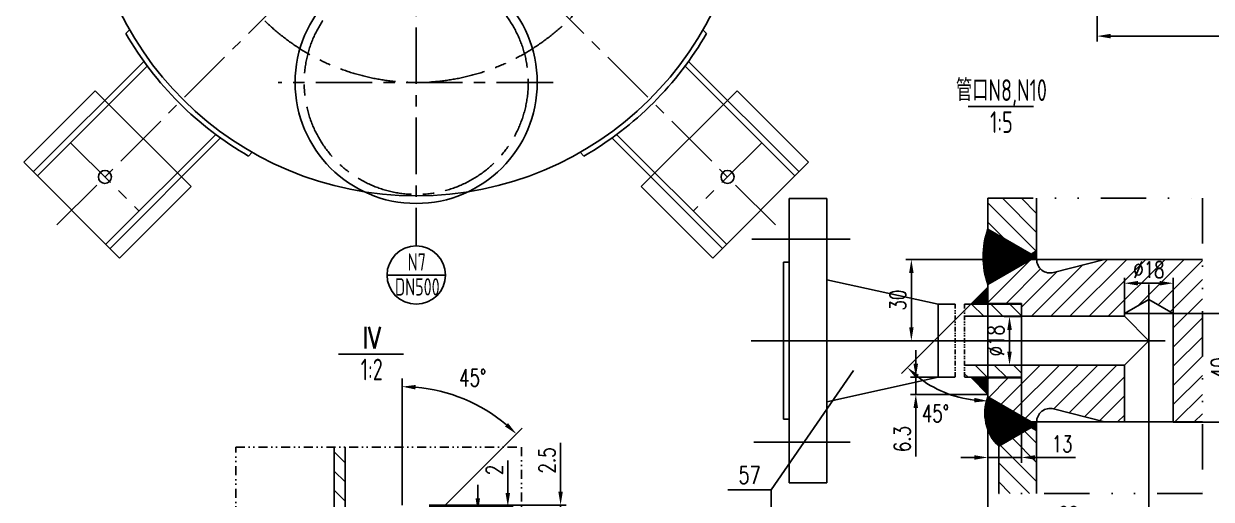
# Model space of a CAD drawing. Extents: x -28112 to -2231, y -2720 to 15724.
# Drawn here: x -23261 to -19976, y 12415 to 13732 of the extents above; entities that cross this region are included whole.
import ezdxf
from ezdxf.enums import TextEntityAlignment as Align

# ---------------------------------------------------------------- set-up
doc = ezdxf.new("R2010")
doc.units = 0
doc.header["$LTSCALE"] = 250
doc.header["$MEASUREMENT"] = 0
doc.linetypes.add('CENTER', pattern=[2, 1.25, -0.25, 0.25, -0.25])
doc.linetypes.add('DIVIDE', pattern=[1.25, 0.5, -0.25, 0, -0.25, 0, -0.25])
doc.layers.get('0').update_dxf_attribs({"linetype": 'CONTINUOUS'})
doc.layers.get('DEFPOINTS').update_dxf_attribs({"linetype": 'CONTINUOUS'})
for name, color, linetype in [('1', 7, 'CONTINUOUS'), ('2', 1, 'CONTINUOUS'), ('3', 7, 'CENTER')]:
    doc.layers.add(name, color=color, linetype=linetype)
doc.styles.add('HZ', font='isocp.shx', dxfattribs={"width": 0.75, "bigfont": 'hztxt.shx'})
doc.styles.add('HZ1', font='romans.shx', dxfattribs={"width": 0.7, "bigfont": 'hz1.shx'})
doc.styles.get("Standard").update_dxf_attribs({"font": 'txt.shx', "width": 0.75})
doc.dimstyles.new('STANDARD$0', dxfattribs={"dimscale": 15, "dimtxt": 3, "dimasz": 2.5, "dimexe": 1, "dimexo": 0, "dimgap": 1, "dimtad": 1, "dimdec": 0, "dimzin": 0, "dimdsep": 46, "dimtxsty": 'Standard', "dimcen": 0.09, "dimclrd": 7, "dimclre": 7, "dimclrt": 7, "dimadec": 0, "dimazin": 0, "dimtfac": 1, "dimtdec": 0, "dimtmove": 0, "dimatfit": 2, "dimfxl": 0, "dimtolj": 1, "dimtzin": 0, "dimarcsym": 0})
doc.dimstyles.new('STANDARD$2', dxfattribs={"dimscale": 15, "dimtxt": 3.2, "dimasz": 2.5, "dimexe": 1.5, "dimexo": 0, "dimgap": 1.2, "dimtad": 2, "dimtih": 1, "dimtoh": 1, "dimdec": 0, "dimzin": 0, "dimdsep": 46, "dimtxsty": 'HZ1', "dimcen": 0, "dimclrd": 7, "dimclre": 7, "dimclrt": 7, "dimadec": 0, "dimazin": 0, "dimtfac": 1.6, "dimtdec": 0, "dimtmove": 0, "dimatfit": 0, "dimfxl": 0, "dimtolj": 1, "dimtzin": 0, "dimarcsym": 0})

# ---------------------------------------------------------------- blocks, each defined once
blk = doc.blocks.new('*D115')
at = {"color": 7, "linetype": 'ByBlock'}
for p, q in [((-7414.3, 22744.6), (-7414.3, 23095.1)), ((-7313.1, 22725.9), (-7081.6, 22957.3))]:
    blk.add_line(p, q, dxfattribs=at)
blk.add_arc((-7414.3, 22624.6), 448, 49.7972, 85.2028, dxfattribs=at)
for points in [[(-7377.1, 23064.8), (-7376.6, 23077.3), (-7414.3, 23072.6)], [(-7120.9, 22971.4), (-7129.3, 22962.2), (-7097.5, 22941.4)]]:
    blk.add_solid(points, dxfattribs=at)
at = {"layer": 'DEFPOINTS', "color": 0, "linetype": 'ByBlock'}
for p in [(-7190.3, 23012.6), (-7414.3, 22744.6), (-7331.8, 22707.1), (-7313.1, 22725.9), (-7414.3, 21448.2)]:
    blk.add_point(p, dxfattribs=at)
at = {"color": 7, "linetype": 'ByBlock', "insert": (-7218.6, 23097.1), "char_height": 48, "attachment_point": 5, "style": 'HZ1'}
blk.add_mtext('\\A1;45°', dxfattribs=at)
blk = doc.blocks.new('*D103')
at = {"color": 7, "linetype": 'ByBlock'}
for p, q in [((-7121.6, 23027.1), (-7121.6, 23117.1)), ((-7339.3, 22989.6), (-7106.6, 22989.6)), ((-7313.1, 22974.6), (-7106.6, 22974.6)), ((-7121.6, 22974.6), (-7121.6, 22989.6)), ((-7121.6, 22937.1), (-7121.6, 22899.6))]:
    blk.add_line(p, q, dxfattribs=at)
for points in [[(-7127.8, 23027.1), (-7115.3, 23027.1), (-7121.6, 22989.6)], [(-7127.8, 22937.1), (-7115.3, 22937.1), (-7121.6, 22974.6)]]:
    blk.add_solid(points, dxfattribs=at)
at = {"layer": 'DEFPOINTS', "color": 0, "linetype": 'ByBlock'}
for p in [(-7339.3, 22989.6), (-7313.1, 22974.6), (-7121.6, 22989.6)]:
    blk.add_point(p, dxfattribs=at)
at = {"color": 7, "linetype": 'ByBlock', "insert": (-7159.1, 23090.9), "char_height": 45, "attachment_point": 5, "rotation": 90}
blk.add_mtext('\\A1;2', dxfattribs=at)
blk = doc.blocks.new('*D102')
at = {"color": 7, "linetype": 'ByBlock'}
for p, q in [((-6975.5, 23030.9), (-6975.5, 23165.9)), ((-7339.3, 22993.4), (-6960.5, 22993.4)), ((-7313.1, 22974.6), (-6960.5, 22974.6)), ((-6975.5, 22974.6), (-6975.5, 22993.4)), ((-6975.5, 22937.1), (-6975.5, 22899.6))]:
    blk.add_line(p, q, dxfattribs=at)
for points in [[(-6981.8, 23030.9), (-6969.3, 23030.9), (-6975.5, 22993.4)], [(-6981.8, 22937.1), (-6969.3, 22937.1), (-6975.5, 22974.6)]]:
    blk.add_solid(points, dxfattribs=at)
at = {"layer": 'DEFPOINTS', "color": 0, "linetype": 'ByBlock'}
for p in [(-7339.3, 22993.4), (-7313.1, 22974.6), (-6975.5, 22993.4)]:
    blk.add_point(p, dxfattribs=at)
at = {"color": 7, "linetype": 'ByBlock', "insert": (-7013, 23117.1), "char_height": 45, "attachment_point": 5, "rotation": 90}
blk.add_mtext('\\A1;2.5', dxfattribs=at)
blk = doc.blocks.new('*D101')
at = {"color": 7, "linetype": 'ByBlock'}
for p, q in [((-7204.5, 23012.1), (-7204.5, 23049.6)), ((-7313.1, 22974.6), (-7189.5, 22974.6)), ((-7204.5, 22974.6), (-7204.5, 22955.9)), ((-7331.8, 22955.9), (-7189.5, 22955.9)), ((-7204.5, 22918.4), (-7204.5, 22783.4))]:
    blk.add_line(p, q, dxfattribs=at)
for points in [[(-7210.8, 23012.1), (-7198.3, 23012.1), (-7204.5, 22974.6)], [(-7210.8, 22918.4), (-7198.3, 22918.4), (-7204.5, 22955.9)]]:
    blk.add_solid(points, dxfattribs=at)
at = {"layer": 'DEFPOINTS', "color": 0, "linetype": 'ByBlock'}
for p in [(-7313.1, 22974.6), (-7331.8, 22955.9), (-7204.5, 22955.9)]:
    blk.add_point(p, dxfattribs=at)
at = {"color": 7, "linetype": 'ByBlock', "insert": (-7242, 22832.1), "char_height": 45, "attachment_point": 5, "rotation": 90}
blk.add_mtext('\\A1;2.5', dxfattribs=at)
blk = doc.blocks.new('*D84')
at = {"color": 7, "linetype": 'ByBlock'}
for p, q in [((-5588.7, 24692.7), (-5588.7, 23991.9)), ((-4638.7, 24057.7), (-4638.7, 23991.9)), ((-5551.2, 24006.9), (-4676.2, 24006.9))]:
    blk.add_line(p, q, dxfattribs=at)
for points in [[(-5551.2, 24013.1), (-5551.2, 24000.6), (-5588.7, 24006.9)], [(-4676.2, 24013.1), (-4676.2, 24000.6), (-4638.7, 24006.9)]]:
    blk.add_solid(points, dxfattribs=at)
at = {"layer": 'DEFPOINTS', "color": 0, "linetype": 'ByBlock'}
for p in [(-5588.7, 24692.7), (-4638.7, 24057.7), (-4638.7, 24006.9)]:
    blk.add_point(p, dxfattribs=at)
at = {"color": 7, "linetype": 'ByBlock', "insert": (-5113.7, 24044.4), "char_height": 45, "attachment_point": 5}
blk.add_mtext('\\A1;950', dxfattribs=at)
blk = doc.blocks.new('*D113')
at = {"color": 7, "linetype": 'ByBlock'}
for p, q in [((-5920.9, 23205.8), (-5920.9, 23431.1)), ((-5845.9, 23205.8), (-5845.9, 23431.1)), ((-5958.4, 23416.1), (-5995.9, 23416.1)), ((-5920.9, 23416.1), (-5845.9, 23416.1)), ((-5808.4, 23416.1), (-5695.9, 23416.1))]:
    blk.add_line(p, q, dxfattribs=at)
for points in [[(-5958.4, 23422.3), (-5958.4, 23409.8), (-5920.9, 23416.1)], [(-5808.4, 23422.3), (-5808.4, 23409.8), (-5845.9, 23416.1)]]:
    blk.add_solid(points, dxfattribs=at)
at = {"layer": 'DEFPOINTS', "color": 0, "linetype": 'ByBlock'}
for p in [(-5845.9, 23416.1), (-5920.9, 23205.8), (-5845.9, 23205.8)]:
    blk.add_point(p, dxfattribs=at)
at = {"color": 7, "linetype": 'ByBlock', "insert": (-5733.4, 23453.6), "char_height": 45, "attachment_point": 5}
blk.add_mtext('\\A1;12', dxfattribs=at)
blk = doc.blocks.new('*D114')
at = {"color": 7, "linetype": 'ByBlock'}
for p, q in [((-6108.4, 22359), (-6108.4, 22486.1)), ((-6078.4, 22359), (-6078.4, 22486.1)), ((-6145.9, 22471.1), (-6183.4, 22471.1)), ((-6108.4, 22471.1), (-6078.4, 22471.1)), ((-6040.9, 22471.1), (-5950.9, 22471.1))]:
    blk.add_line(p, q, dxfattribs=at)
for points in [[(-6145.9, 22477.4), (-6145.9, 22464.9), (-6108.4, 22471.1)], [(-6040.9, 22477.4), (-6040.9, 22464.9), (-6078.4, 22471.1)]]:
    blk.add_solid(points, dxfattribs=at)
at = {"layer": 'DEFPOINTS', "color": 0, "linetype": 'ByBlock'}
for p in [(-6078.4, 22471.1), (-6108.4, 22359), (-6078.4, 22359)]:
    blk.add_point(p, dxfattribs=at)
at = {"color": 7, "linetype": 'ByBlock', "insert": (-5977.1, 22508.6), "char_height": 45, "attachment_point": 5}
blk.add_mtext('\\A1;4', dxfattribs=at)
blk = doc.blocks.new('*D623')
at = {"color": 7, "linetype": 'ByBlock'}
for p, q in [((-19275.6, 17751.4), (-19275.6, 17320.8)), ((-18830.1, 17629.5), (-18830.1, 17320.8)), ((-19238.1, 17335.8), (-18867.6, 17335.8))]:
    blk.add_line(p, q, dxfattribs=at)
for points in [[(-19238.1, 17342), (-19238.1, 17329.5), (-19275.6, 17335.8)], [(-18867.6, 17342), (-18867.6, 17329.5), (-18830.1, 17335.8)]]:
    blk.add_solid(points, dxfattribs=at)
at = {"layer": 'DEFPOINTS', "color": 0, "linetype": 'ByBlock'}
for p in [(-19275.6, 17751.4), (-18830.1, 17629.5), (-18830.1, 17335.8)]:
    blk.add_point(p, dxfattribs=at)
at = {"color": 7, "linetype": 'ByBlock', "insert": (-19052.8, 17373.3), "char_height": 45, "attachment_point": 5}
blk.add_mtext('\\A1;60', dxfattribs=at)
blk = doc.blocks.new('*D628')
at = {"color": 7, "linetype": 'ByBlock'}
for p, q in [((-19322.8, 17955.8), (-19514.3, 17764.2)), ((-19275.6, 17955.8), (-19275.6, 17665.3))]:
    blk.add_line(p, q, dxfattribs=at)
blk.add_arc((-19275.6, 18003), 315.2, 231.8208, 263.1792, dxfattribs=at)
for points in [[(-19474.5, 17750.6), (-19466.2, 17759.9), (-19498.4, 17780.2)], [(-19312.6, 17696.3), (-19313.4, 17683.8), (-19275.6, 17687.8)]]:
    blk.add_solid(points, dxfattribs=at)
at = {"layer": 'DEFPOINTS', "color": 0, "linetype": 'ByBlock'}
for p in [(-19275.6, 18010.3), (-19275.6, 18003), (-19322.8, 17955.8), (-19275.6, 17955.8), (-19433.2, 17730.1)]:
    blk.add_point(p, dxfattribs=at)
at = {"color": 7, "linetype": 'ByBlock', "insert": (-19420.5, 17653.2), "char_height": 48, "attachment_point": 5, "style": 'HZ1'}
blk.add_mtext('\\A1;45°', dxfattribs=at)
blk = doc.blocks.new('*D625')
at = {"color": 7, "linetype": 'ByBlock'}
for p, q in [((-19182.6, 17922), (-19230.6, 17922)), ((-19215.6, 17884.5), (-19215.6, 17824.5)), ((-19182.6, 17787), (-19230.6, 17787))]:
    blk.add_line(p, q, dxfattribs=at)
for points in [[(-19221.8, 17884.5), (-19209.3, 17884.5), (-19215.6, 17922)], [(-19221.8, 17824.5), (-19209.3, 17824.5), (-19215.6, 17787)]]:
    blk.add_solid(points, dxfattribs=at)
at = {"layer": 'DEFPOINTS', "color": 0, "linetype": 'ByBlock'}
for p in [(-19182.6, 17922), (-19215.6, 17787), (-19182.6, 17787)]:
    blk.add_point(p, dxfattribs=at)
at = {"color": 7, "linetype": 'ByBlock', "insert": (-19253.1, 17854.5), "char_height": 45, "attachment_point": 5, "rotation": 90}
blk.add_mtext('\\A1;∅18', dxfattribs=at)
blk = doc.blocks.new('*D627')
at = {"color": 7, "linetype": 'ByBlock'}
for p, q in [((-20793.1, 12790.4), (-20793.1, 12827.9)), ((-20684.2, 12752.9), (-20808.1, 12752.9)), ((-20793.1, 12752.9), (-20793.1, 12705.7)), ((-20593.8, 12705.7), (-20808.1, 12705.7)), ((-20793.1, 12668.2), (-20793.1, 12533.2))]:
    blk.add_line(p, q, dxfattribs=at)
for points in [[(-20799.4, 12790.4), (-20786.9, 12790.4), (-20793.1, 12752.9)], [(-20799.4, 12668.2), (-20786.9, 12668.2), (-20793.1, 12705.7)]]:
    blk.add_solid(points, dxfattribs=at)
at = {"layer": 'DEFPOINTS', "color": 0, "linetype": 'ByBlock'}
for p in [(-20684.2, 12752.9), (-20793.1, 12705.7), (-20593.8, 12705.7)]:
    blk.add_point(p, dxfattribs=at)
at = {"color": 7, "linetype": 'ByBlock', "insert": (-20830.6, 12581.9), "char_height": 45, "attachment_point": 5, "rotation": 90}
blk.add_mtext('\\A1;6.3', dxfattribs=at)
blk = doc.blocks.new('*D624')
at = {"color": 7, "linetype": 'ByBlock'}
for p, q in [((-19275.6, 17751.4), (-19275.6, 17516.3)), ((-19182.6, 17751.4), (-19182.6, 17516.3)), ((-19313.1, 17531.3), (-19350.6, 17531.3)), ((-19275.6, 17531.3), (-19182.6, 17531.3)), ((-19145.1, 17531.3), (-19032.6, 17531.3))]:
    blk.add_line(p, q, dxfattribs=at)
for points in [[(-19313.1, 17537.5), (-19313.1, 17525), (-19275.6, 17531.3)], [(-19145.1, 17537.5), (-19145.1, 17525), (-19182.6, 17531.3)]]:
    blk.add_solid(points, dxfattribs=at)
at = {"layer": 'DEFPOINTS', "color": 0, "linetype": 'ByBlock'}
for p in [(-19275.6, 17751.4), (-19182.6, 17751.4), (-19182.6, 17531.3)]:
    blk.add_point(p, dxfattribs=at)
at = {"color": 7, "linetype": 'ByBlock', "insert": (-19070.1, 17568.8), "char_height": 45, "attachment_point": 5}
blk.add_mtext('\\A1;13', dxfattribs=at)
blk = doc.blocks.new('*D626')
at = {"color": 7, "linetype": 'ByBlock'}
for p, q in [((-19160.1, 18079.5), (-19502.2, 18079.5)), ((-19487.2, 17892), (-19487.2, 18042)), ((-19275.6, 17854.5), (-19502.2, 17854.5))]:
    blk.add_line(p, q, dxfattribs=at)
for points in [[(-19493.4, 18042), (-19480.9, 18042), (-19487.2, 18079.5)], [(-19493.4, 17892), (-19480.9, 17892), (-19487.2, 17854.5)]]:
    blk.add_solid(points, dxfattribs=at)
at = {"layer": 'DEFPOINTS', "color": 0, "linetype": 'ByBlock'}
for p in [(-19487.2, 18079.5), (-19160.1, 18079.5), (-19275.6, 17854.5)]:
    blk.add_point(p, dxfattribs=at)
at = {"color": 7, "linetype": 'ByBlock', "insert": (-19524.7, 17967), "char_height": 45, "attachment_point": 5, "rotation": 90}
blk.add_mtext('\\A1;30', dxfattribs=at)
blk = doc.blocks.new('*D622')
at = {"color": 7, "linetype": 'ByBlock'}
for p, q in [((-18762.6, 17929.5), (-18583, 17929.5)), ((-18598, 17892), (-18598, 17667)), ((-18762.6, 17629.5), (-18583, 17629.5))]:
    blk.add_line(p, q, dxfattribs=at)
for points in [[(-18604.2, 17892), (-18591.7, 17892), (-18598, 17929.5)], [(-18604.2, 17667), (-18591.7, 17667), (-18598, 17629.5)]]:
    blk.add_solid(points, dxfattribs=at)
at = {"layer": 'DEFPOINTS', "color": 0, "linetype": 'ByBlock'}
for p in [(-18762.6, 17929.5), (-18762.6, 17629.5), (-18598, 17629.5)]:
    blk.add_point(p, dxfattribs=at)
at = {"color": 7, "linetype": 'ByBlock', "insert": (-18635.5, 17779.5), "char_height": 45, "attachment_point": 5, "rotation": 90}
blk.add_mtext('\\A1;40', dxfattribs=at)
blk = doc.blocks.new('*D621')
at = {"color": 7, "linetype": 'ByBlock'}
for p, q in [((-18897.6, 17929.5), (-18897.6, 18028.7)), ((-18860.1, 18013.7), (-18800.1, 18013.7)), ((-18762.6, 17929.5), (-18762.6, 18028.7))]:
    blk.add_line(p, q, dxfattribs=at)
for points in [[(-18860.1, 18020), (-18860.1, 18007.5), (-18897.6, 18013.7)], [(-18800.1, 18020), (-18800.1, 18007.5), (-18762.6, 18013.7)]]:
    blk.add_solid(points, dxfattribs=at)
at = {"layer": 'DEFPOINTS', "color": 0, "linetype": 'ByBlock'}
for p in [(-18762.6, 18013.7), (-18897.6, 17929.5), (-18762.6, 17929.5)]:
    blk.add_point(p, dxfattribs=at)
at = {"color": 7, "linetype": 'ByBlock', "insert": (-18830.1, 18051.2), "char_height": 45, "attachment_point": 5}
blk.add_mtext('\\A1;∅18', dxfattribs=at)

msp = doc.modelspace()

# ---------------------------------------------------------------- hatches: boundary and pattern name
at = {"layer": '1'}
h = msp.add_hatch(dxfattribs=at)
h.set_pattern_fill('ANSI31', color=0, scale=300, angle=90, style=0)
h.set_pattern_definition([(135, (-16467.407, 8048.575), (-26.5165, -26.5165), [])])
h.paths.add_polyline_path([(-20458.8, 13248.4), (-20593.8, 13248.4), (-20593.8, 13163.4), (-20473.8, 13094.2), (-20458.8, 13102.8)])
h.paths.add_polyline_path([(-20458.8, 12605.5), (-20473.8, 12614.2), (-20563.8, 12562.2), (-20563.8, 12431.4), (-20458.8, 12431.4)])
h = msp.add_hatch(dxfattribs=at)
h.set_pattern_fill('ANSI37', color=0, scale=15, angle=90, style=0)
h.set_pattern_definition([(135, (-16467.407, 8048.5752), (-1.3258252, -1.3258252), []), (225, (-16467.407, 8048.5752), (1.3258252, -1.3258252), [])])
h.paths.add_polyline_path([(-20473.8, 13079.2), (-20458.8, 13079.2), (-20458.8, 13102.8), (-20473.8, 13094.2), (-20593.8, 13163.4, 0.170284), (-20593.8, 13009.9)])
h.paths.add_polyline_path([(-20593.8, 12698.4, 0.297259), (-20563.8, 12562.2), (-20473.8, 12614.2), (-20458.8, 12605.5), (-20458.8, 12629.2), (-20473.8, 12629.2)])
h = msp.add_hatch(dxfattribs=at)
h.set_pattern_fill('ANSI31', color=0, scale=300, style=0)
h.set_pattern_definition([(45, (-16467.407, 10987.46), (-26.5165, 26.5165), [])])
h.paths.add_polyline_path([(-20411.9, 13042.9, -0.490314), (-20458.8, 13079.2), (-20473.8, 13079.2), (-20593.8, 13009.9), (-20593.8, 12957.3), (-20500.8, 12957.3), (-20500.8, 12921.7), (-20215.8, 12921.7), (-20215.8, 12929.2), (-20148.3, 12968.1), (-20080.8, 12929.2), (-20080.8, 12629.2), (-20000.1, 12629.2), (-20000.1, 13079.2), (-20271.3, 13079.2)])
h.paths.add_polyline_path([(-20500.8, 12786.7), (-20500.8, 12751), (-20593.8, 12751), (-20593.8, 12698.4), (-20473.8, 12629.2), (-20458.8, 12629.2, -0.490314), (-20411.9, 12665.5), (-20271.3, 12629.2), (-20215.8, 12629.2), (-20215.8, 12786.7)])
h.paths.add_polyline_path([(-20189.9, 13084.6), (-20106.7, 13084.6), (-20106.7, 13017.1), (-20189.9, 13017.1)], flags=9)
h = msp.add_hatch(dxfattribs=at)
h.set_pattern_fill('ANSI37', color=0, scale=7.5, angle=90, style=0)
h.set_pattern_definition([(135, (-16602.6922, 10987.4606), (-0.6629126, -0.6629126), []), (225, (-16602.6922, 10987.4606), (0.6629126, -0.6629126), [])])
h.paths.add_polyline_path([(-20641, 12955.4), (-20593.8, 12955.4), (-20593.8, 13002.7)])
h.paths.add_polyline_path([(-20593.8, 12705.7), (-20593.8, 12752.9), (-20641, 12752.9)])
h = msp.add_hatch(dxfattribs=at)
h.set_pattern_fill('ANSI31', color=0, scale=300, angle=90, style=0)
h.set_pattern_definition([(135, (-16602.692, 10987.46), (-26.5165, -26.5165), [])])
h.paths.add_polyline_path([(-20500.8, 12921.7), (-20500.8, 12955.4), (-20658.3, 12955.4), (-20658.3, 12921.7)])
h.paths.add_polyline_path([(-20658.3, 12786.7), (-20658.3, 12752.9), (-20500.8, 12752.9), (-20500.8, 12786.7)])
h = msp.add_hatch(dxfattribs=at)
h.set_pattern_fill('ANSI31', color=0, scale=300, angle=90, style=0)
h.set_pattern_definition([(135, (-14800.49, -10594.365), (-26.516504, -26.516504), [])])
h.paths.add_polyline_path([(-22372.3, 12559.2), (-22402.3, 12559.2), (-22402.3, 11102.6), (-22372.3, 11102.6)])
h.paths.add_polyline_path([(-21883.9, 12380.2), (-22113.5, 12380.2), (-22132.3, 12361.5), (-22132.3, 11937.7), (-22128, 11930.2), (-21883.9, 11930.2)])
h.paths.add_polyline_path([(-22076.3, 12192.7), (-22076.3, 12282.7), (-22008.8, 12282.7), (-22008.8, 12192.7)], flags=24)
h.paths.add_polyline_path([(-22076.7, 12016.5), (-22076.7, 12050.2), (-22009.2, 12050.2), (-22009.2, 12016.5)], flags=24)

# ---------------------------------------------------------------- linework, layer by layer
at = {"layer": '1', "color": 0, "linetype": 'CENTER', "ltscale": 0.5}
for p, q in [((-22175.5, 15221.7), (-22175.5, 13116.5)), ((-22175.5, 14169.1), (-23191.6, 13153)), ((-22175.5, 14169.1), (-21159.5, 13153)), ((-21797, 13569.1), (-22557.7, 13569.1)), ((-23131.7, 13402.4), (-22942.2, 13212.9)), ((-21219.3, 13402.4), (-21408.8, 13212.9))]:
    msp.add_line(p, q, dxfattribs=at)
at = {"layer": '1', "color": 1}
for p, q in [((-22979.1, 13704.9), (-22968.8, 13715.2)), ((-21371.9, 13704.9), (-21382.2, 13715.2)), ((-23235, 13321.8), (-22929.2, 13627.6)), ((-23223.6, 13310.5), (-22919.6, 13614.5)), ((-21127.4, 13310.5), (-21431.4, 13614.5)), ((-21116.1, 13321.8), (-21421.9, 13627.6)), ((-23063.5, 13546.3), (-23261.5, 13348.3)), ((-23063.5, 13546.3), (-22798.3, 13281.1)), ((-21287.6, 13546.3), (-21552.7, 13281.1)), ((-21287.6, 13546.3), (-21089.6, 13348.3)), ((-23034.1, 13121), (-22730.1, 13425)), ((-23022.8, 13109.7), (-22717, 13415.5)), ((-21328.2, 13109.7), (-21634, 13415.5)), ((-21316.9, 13121), (-21621, 13425)), ((-22639.7, 13365.5), (-22629.4, 13375.8)), ((-21711.4, 13365.5), (-21721.6, 13375.8)), ((-23261.5, 13348.3), (-22996.3, 13083.1)), ((-21089.6, 13348.3), (-21354.7, 13083.1)), ((-22798.3, 13281.1), (-22996.3, 13083.1)), ((-21552.7, 13281.1), (-21354.7, 13083.1)), ((-20593.8, 13248.4), (-20593.8, 13163.4)), ((-20458.8, 13248.4), (-20458.8, 13079.2)), ((-20473.8, 13094.2), (-20593.8, 13163.4)), ((-20473.8, 13079.2), (-20593.8, 13009.9)), ((-20458.8, 13102.8), (-20473.8, 13094.2)), ((-20473.8, 13079.2), (-20000.1, 13079.2)), ((-20271.3, 13079.2), (-20411.9, 13042.9)), ((-20641, 12955.4), (-20593.8, 13002.7)), ((-20593.8, 13009.9), (-20593.8, 12955.4)), ((-20731.4, 12955.4), (-20684.2, 12955.4)), ((-20658.3, 12955.4), (-20500.8, 12955.4)), ((-20500.8, 12957.3), (-20593.8, 12957.3)), ((-20500.8, 12957.3), (-20500.8, 12751)), ((-20215.8, 12929.2), (-20148.3, 12968.1)), ((-20080.8, 12929.2), (-20148.3, 12968.1)), ((-20658.3, 12921.7), (-20500.8, 12921.7)), ((-20215.8, 12921.7), (-20500.8, 12921.7)), ((-20215.8, 12929.2), (-20080.8, 12929.2)), ((-20215.8, 12929.2), (-20215.8, 12921.7)), ((-20215.8, 12921.7), (-20148.3, 12854.2)), ((-20080.8, 12929.2), (-20080.8, 12629.2)), ((-20148.3, 12854.2), (-20215.8, 12786.7)), ((-20658.3, 12786.7), (-20500.8, 12786.7)), ((-20215.8, 12786.7), (-20500.8, 12786.7)), ((-20215.8, 12786.7), (-20215.8, 12629.2)), ((-20731.4, 12752.9), (-20684.2, 12752.9)), ((-20658.3, 12752.9), (-20500.8, 12752.9)), ((-20641, 12752.9), (-20593.8, 12705.7)), ((-20593.8, 12752.9), (-20593.8, 12698.4)), ((-20500.8, 12751), (-20593.8, 12751)), ((-20473.8, 12629.2), (-20593.8, 12698.4)), ((-20271.3, 12629.2), (-20411.9, 12665.5)), ((-20473.8, 12629.2), (-20000.1, 12629.2)), ((-20458.8, 12629.2), (-20458.8, 12431.4)), ((-20473.8, 12614.2), (-20563.8, 12562.2)), ((-20458.8, 12605.5), (-20473.8, 12614.2)), ((-22402.3, 12559.2), (-22402.3, 11102.6)), ((-22372.3, 12559.2), (-22372.3, 11102.6)), ((-20563.8, 12562.2), (-20563.8, 12431.4)), ((-21193, 12304.5), (-21193, 12440.9))]:
    msp.add_line(p, q, dxfattribs=at)
at = {"layer": '1', "color": 0}
for p, q in [((-22094.8, 13035.8), (-22256.2, 13035.8)), ((-20965.8, 12771.5), (-21193, 12440.9))]:
    msp.add_line(p, q, dxfattribs=at)
at = {"layer": '1', "color": 0, "linetype": 'CENTER', "ltscale": 5}
for p, q in [((-20148.3, 13009.5), (-20148.3, 12549.3)), ((-21248.7, 12854.2), (-20103, 12854.2))]:
    msp.add_line(p, q, dxfattribs=at)
at = {"layer": '1', "color": 0, "linetype": 'DIVIDE', "ltscale": 0.1}
for p, q in [((-20684.2, 12955.4), (-20684.2, 12752.9)), ((-20658.3, 12955.4), (-20658.3, 12752.9))]:
    msp.add_line(p, q, dxfattribs=at)
at = {"layer": '1', "color": 0, "linetype": 'DIVIDE'}
msp.add_lwpolyline([(-20593.8, 13248.4), (-20000.1, 13248.4), (-20000.1, 12431.4), (-20563.8, 12431.4)], dxfattribs=at)
at = {"layer": '1', "color": 0, "linetype": 'DIVIDE', "ltscale": 0.2}
msp.add_lwpolyline([(-22674.9, 12559.2), (-21883.9, 12559.2), (-21883.9, 11102.6), (-22674.9, 11102.6)], close=True, dxfattribs=at)
at = {"layer": '1', "color": 0, "linetype": 'CENTER', "ltscale": 0.5}
for centre, radius in [((-22175.5, 14169.1), 600), ((-22175.5, 13569.1), 310)]:
    msp.add_circle(centre, radius, dxfattribs=at)
at = {"layer": '1', "color": 1}
for centre in [(-23037, 13307.6), (-21314.1, 13307.6)]:
    msp.add_circle(centre, 18, dxfattribs=at)
at = {"layer": '1', "color": 0}
msp.add_circle((-22175.5, 13035.8), 80.7, dxfattribs=at)
at = {"layer": '1', "color": 1}
for centre, radius, start, end in [((-22175.5, 14169.1), 914, 91.0563, 88.9437), ((-22175.5, 14169.1), 928, 210.0118, 239.9882), ((-22175.5, 14169.1), 928, 300.0118, 329.9882), ((-20374.9, 13086.7), 232, 160.6723, 199.3277), ((-20421.3, 13079.2), 37.5, 180, 284.4775), ((-20474.3, 12653.3), 127.7, 159.3079, 225.5282), ((-20421.3, 12629.2), 37.5, 75.5225, 180)]:
    msp.add_arc(centre, radius, start, end, dxfattribs=at)
at = {"layer": '2'}
for p, q in [((-20647.9, 13502.2), (-20467.9, 13502.2)), ((-21143.9, 12460.4), (-21143.9, 13247.9)), ((-21143.9, 13247.9), (-21038.9, 13247.9)), ((-21038.9, 12460.4), (-21038.9, 13247.9)), ((-21158.9, 12636.7), (-21158.9, 13071.7)), ((-21158.9, 13071.7), (-21143.9, 13071.7)), ((-21038.9, 13022.9), (-20731.4, 12955.4)), ((-20731.4, 12752.9), (-20731.4, 12955.4)), ((-22390.4, 12817.1), (-22210.4, 12817.1)), ((-21038.9, 12685.4), (-20731.4, 12752.9)), ((-21158.9, 12636.7), (-21143.9, 12636.7)), ((-21143.9, 12460.4), (-21038.9, 12460.4)), ((-21193, 12440.9), (-21313, 12440.9))]:
    msp.add_line(p, q, dxfattribs=at)
msp.add_circle((-22175.5, 13569.1), 335, dxfattribs=at)
at = {"layer": '3'}
for p, q in [((-21247.2, 13135.4), (-20974.5, 13135.4)), ((-21241.6, 12572.9), (-20974.5, 12572.9))]:
    msp.add_line(p, q, dxfattribs=at)

# ---------------------------------------------------------------- texts
at = {"layer": '1', "style": 'HZ', "width": 0.75}
for s, p in [('管口N8,N10', (-20556.2, 13517.9)), ('1:5', (-20556.2, 13429.4)), ('1:2', (-22298.6, 12744.4))]:
    msp.add_text(s, height=60, dxfattribs=at).set_placement(p, align=Align.CENTER)
for s, p in [('N7', (-22173.9, 13072.1)), ('DN500', (-22172.4, 13003.3))]:
    msp.add_text(s, height=48, dxfattribs=at).set_placement(p, align=Align.MIDDLE)
at = {"layer": '1', "width": 0.75}
msp.add_text('IV', height=60, dxfattribs=at).set_placement((-22298.6, 12832.8), align=Align.CENTER)
msp.add_text('57', height=48, dxfattribs=at).set_placement((-21253, 12482.3), align=Align.MIDDLE)

# ---------------------------------------------------------------- dimensions: what is measured, and where the dimension line sits
at = {"layer": '1', "color": 0}
dim = msp.add_linear_dim(base=(-19341.4, 13697.5), p1=(-20291.4, 14383.3), p2=(-19341.4, 13748.3), dimstyle='STANDARD$0', dxfattribs=at)
dim.commit()
dim.dimension.update_dxf_attribs({"geometry": '*D84', "text_midpoint": (-19816.4, 13735), "insert": (-14702.7, -10309.4)})
for base, p1, p2, angle, text, picture, middle, set_off in [((-20805.4, 13079.2), (-20593.8, 12854.2), (-20478.3, 13079.2), 90, '30', '*D626', (-20842.9, 12966.7), (-1318.2, -5000.4)), ((-20533.8, 12786.7), (-20500.8, 12921.7), (-20500.8, 12786.7), 90, '%%C18', '*D625', (-20571.3, 12854.2), (-1318.2, -5000.4)), ((-19916.2, 12629.2), (-20080.8, 12929.2), (-20080.8, 12629.2), 90, '40', '*D622', (-19953.7, 12779.2), (-1318.2, -5000.4)), ((-20548.6, 11967.1), (-20623.6, 11756.8), (-20548.6, 11756.8), 180, '12', '*D113', (-20436.1, 12714.2), (-14702.7, -11449)), ((-20781.1, 11869), (-20811.1, 11756.8), (-20781.1, 11756.8), 180, '4', '*D114', (-20679.8, 12616), (-14702.7, -10602.2)), ((-21776, 12399), (-22113.5, 12380.2), (-22139.8, 12399), 90, '2.5', '*D102', (-21813.5, 12522.7), (-14800.5, -10594.4)), ((-21922, 12395.2), (-22113.5, 12380.2), (-22139.8, 12395.2), 90, '2', '*D103', (-21959.5, 12496.5), (-14800.5, -10594.4)), ((-22005, 12361.5), (-22113.5, 12380.2), (-22132.3, 12361.5), 90, '2.5', '*D101', (-22042.5, 12237.7), (-14800.5, -10594.4))]:
    dim = msp.add_linear_dim(base=base, p1=p1, p2=p2, angle=angle, text=text, dimstyle='STANDARD$0', dxfattribs=at)
    dim.commit()
    dim.dimension.update_dxf_attribs({"geometry": picture, "text_midpoint": middle, "insert": set_off})
for base, p1, p2, text, picture, middle in [((-20080.8, 13013.4), (-20215.8, 12929.2), (-20080.8, 12929.2), '%%C18', '*D621', (-20148.3, 13050.9)), ((-20500.8, 12530.9), (-20593.8, 12751), (-20500.8, 12751), '13', '*D624', (-20388.3, 12568.4)), ((-20148.3, 12335.4), (-20593.8, 12751), (-20148.3, 12629.2), '60', '*D623', (-20371, 12372.9))]:
    dim = msp.add_linear_dim(base=base, p1=p1, p2=p2, text=text, dimstyle='STANDARD$0', dxfattribs=at)
    dim.commit()
    dim.dimension.update_dxf_attribs({"geometry": picture, "text_midpoint": middle, "insert": (-1318.2, -5000.4)})
dim = msp.add_angular_dim_2l(base=(-20751.4, 12729.7), line1=((-20593.8, 13009.9), (-20593.8, 12955.4)), line2=((-20641, 12955.4), (-20593.8, 13002.7)), text='45%%d', dimstyle='STANDARD$2', dxfattribs=at)
dim.commit()
dim.dimension.update_dxf_attribs({"geometry": '*D628', "text_midpoint": (-20738.7, 12652.8), "insert": (-1318.2, -5000.4)})
dim = msp.add_linear_dim(base=(-20793.1, 12705.7), p1=(-20684.2, 12752.9), p2=(-20593.8, 12705.7), angle=90, text='6.3', dimstyle='STANDARD$0', dxfattribs=at)
dim.commit()
dim.dimension.update_dxf_attribs({"geometry": '*D627', "text_midpoint": (-20830.6, 12581.9)})
dim = msp.add_angular_dim_2l(base=(-21990.8, 12667), line1=((-22132.3, 12361.5), (-22113.5, 12380.2)), line2=((-22214.8, 12399), (-22214.8, 11102.6)), dimstyle='STANDARD$2', dxfattribs=at)
dim.commit()
dim.dimension.update_dxf_attribs({"geometry": '*D115', "text_midpoint": (-22019.1, 12751.5), "insert": (-14800.5, -10345.6)})

doc.saveas('drawing.dxf')
